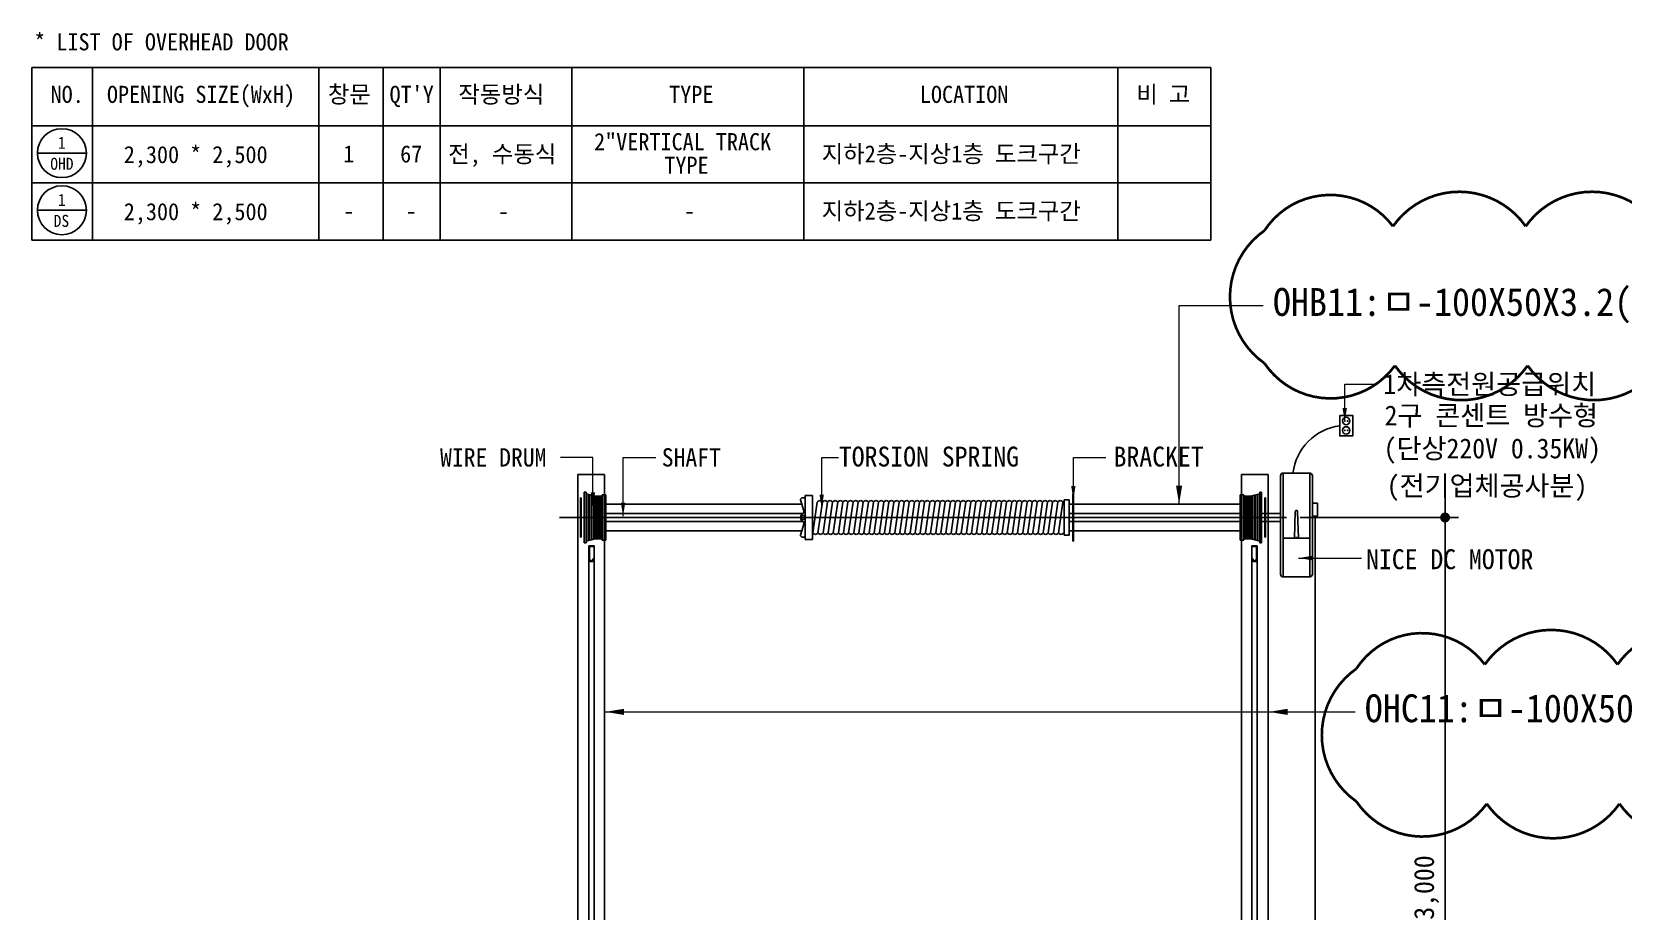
# Model space of a CAD drawing. Header units: millimetres. Extents: x 204328 to 274136, y -196910 to -178068.
# Drawn here: x 204328 to 210324, y -187540 to -184228 of the extents above; entities that cross this region are included whole.
import ezdxf
from ezdxf.enums import TextEntityAlignment as Align

# ---------------------------------------------------------------- set-up
doc = ezdxf.new("R2010")
doc.units = ezdxf.units.MM
doc.layers.get('Defpoints').update_dxf_attribs({"color": 140})
for name, color, linetype, lineweight in [('A-DIMS', 7, 'Continuous', 25), ('A-MKXS-TEXT1', 3, 'Continuous', 25), ('A-XXXX-TXT1', 3, 'Continuous', 25)]:
    doc.layers.add(name, color=color, linetype=linetype, lineweight=lineweight)
for name, color, linetype in [('OHD Frame', 2, 'Continuous'), ('OHD Track', 4, 'Continuous'), ('Text', 3, 'Continuous')]:
    doc.layers.add(name, color=color, linetype=linetype)
doc.layers.add('REV-202205', color=20, linetype='Continuous', lineweight=25, plot=False)
doc.styles.add('HY울릉도L', font='')
doc.styles.add('돋움체', font='')
doc.styles.get('HY울릉도L').set_extended_font_data('Dotum')
doc.styles.get('돋움체').set_extended_font_data('DotumChe')
doc.dimstyles.new('CDIM', dxfattribs={"dimtxt": 3, "dimasz": 1.5, "dimexe": 2, "dimexo": 1, "dimgap": 1, "dimtad": 1, "dimdec": 0, "dimrnd": 0.5, "dimzin": 0, "dimdsep": 32, "dimlunit": 6, "dimtxsty": 'HY울릉도L', "dimblk1": '_CIDOT', "dimblk2": '_CIDOT', "dimsah": 1, "dimcen": 5.5, "dimclrd": 2, "dimclre": 2, "dimclrt": 7, "dimadec": 0, "dimazin": 0, "dimtfac": 1, "dimtdec": 0, "dimtix": 1, "dimtmove": 2, "dimatfit": 1, "dimldrblk": '_CIDOT', "dimfxl": 1, "dimtolj": 1, "dimtzin": 0, "dimlwd": -1, "dimarcsym": 0})
doc.dimstyles.new('ISO-25', dxfattribs={"dimtxt": 2.5, "dimasz": 2.5, "dimexe": 1.25, "dimexo": 0.625, "dimtad": 1, "dimdsep": 46, "dimtxsty": 'Standard', "dimcen": 2.5, "dimadec": 0, "dimazin": 0, "dimtfac": 1, "dimtmove": 0, "dimatfit": 3, "dimfxl": 1, "dimarcsym": 0})

# ---------------------------------------------------------------- blocks, each defined once
blk = doc.blocks.new('_CIDOT')
at = {"color": 0, "linetype": 'ByBlock'}
blk.add_line((2, 0), (-1, 0), dxfattribs=at)
at = {"color": 0, "linetype": 'ByBlock', "const_width": 0.5}
blk.add_lwpolyline([(-0.25, 0, 1), (0.25, 0, 1)], format="xyb", close=True, dxfattribs=at)
blk = doc.blocks.new('*D73')
at = {"layer": 'A-DIMS', "lineweight": -2, "transparency": 16777216}
for p, q in [((209106.8, -186057.7), (209702.5, -186057.7)), ((209106.8, -188845.2), (209702.5, -188845.2))]:
    blk.add_line(p, q, dxfattribs=at)
at = {"layer": 'A-DIMS', "transparency": 16777216}
blk.add_line((209652.5, -188807.7), (209652.5, -186095.2), dxfattribs=at)
at = {"layer": 'Defpoints', "color": 0, "transparency": 16777216}
for p in [(209081.8, -186057.7, 0), (209652.5, -186057.7), (209081.8, -188845.2, 0)]:
    blk.add_point(p, dxfattribs=at)
at = {"layer": 'A-DIMS', "transparency": 16777216, "xscale": 37.5, "yscale": 37.5, "zscale": 37.5}
for p, rotation in [((209652.5, -186057.7), 90), ((209652.5, -188845.2), 270)]:
    blk.add_blockref('_CIDOT', p, dxfattribs=dict(at, rotation=rotation))
at = {"layer": 'A-DIMS', "color": 3, "transparency": 16777216, "insert": (209582.8, -187451.4), "char_height": 75, "attachment_point": 5, "rotation": 90, "style": '돋움체'}
blk.add_mtext('\\A1;3,000', dxfattribs=at)

msp = doc.modelspace()

# ---------------------------------------------------------------- linework, layer by layer
for p, q in [((204328.1, -184362.7), (208770.5, -184362.7)), ((204328.1, -184362.7), (204328.1, -185012.8)), ((204556.5, -184362.7), (204556.5, -185012.8)), ((205409.3, -184362.7), (205409.3, -185012.8)), ((205409.3, -184362.7), (205409.3, -185012.8)), ((205651.3, -184362.7), (205651.3, -185012.8)), ((205866.3, -184362.7), (205866.3, -185012.8)), ((206362.7, -184362.7), (206362.7, -185012.8)), ((207236.7, -184362.7), (207236.7, -185012.8)), ((208420.1, -184362.7), (208420.1, -185012.8)), ((208769.5, -184362.7), (208769.5, -185012.8)), ((204328.1, -184582.7), (208770.5, -184582.7)), ((204349.3, -184685.4), (204533.5, -184685.4)), ((204328.1, -184797.8), (208770.5, -184797.8)), ((204349.3, -184900.4), (204533.5, -184900.4)), ((204328.1, -185012.8), (208770.5, -185012.8)), ((208250.5, -185968.7, 0), (208250.5, -186146.7, 0)), ((208253.2, -185968.7, 0), (208250.5, -185968.7, 0)), ((208253.2, -185968.7, 0), (208253.2, -186146.7, 0)), ((206395.3, -185983.5, 0), (206395.3, -186131.8, 0)), ((206397.5, -185983.5, 0), (206395.3, -185983.5, 0)), ((206397.5, -185983.5, 0), (206397.5, -186131.8, 0)), ((207228.8, -186007.7, 0), (206485.5, -186007.7, 0)), ((208250.5, -186007.7, 0), (208236.3, -186007.7, 0)), ((208885.5, -186007.7, 0), (208253.2, -186007.7, 0)), ((208973.4, -185983.5, 0), (208973.4, -186131.8, 0)), ((208973.4, -185983.5, 0), (208975.6, -185983.5, 0)), ((208975.6, -185983.5, 0), (208975.6, -186131.8, 0)), ((206397.5, -186131.8, 0), (206395.3, -186131.8, 0)), ((207228.8, -186107.7, 0), (206485.5, -186107.7, 0)), ((208250.5, -186107.7, 0), (208236.3, -186107.7, 0)), ((208253.2, -186146.7, 0), (208250.5, -186146.7, 0)), ((208885.5, -186107.7, 0), (208253.2, -186107.7, 0)), ((208973.4, -186131.8, 0), (208975.6, -186131.8, 0))]:
    msp.add_line(p, q)
at = {"color": 0}
for p, q in [((209032.5, -185900.5, 0), (209032.5, -186271.5, 0)), ((209142.5, -185890.5, 0), (209042.5, -185890.5, 0)), ((209042.5, -185890.5, 0), (209042.5, -186281.5, 0)), ((209142.5, -186281.5, 0), (209142.5, -185890.5, 0)), ((209152.5, -186271.5, 0), (209152.5, -185900.5, 0)), ((209085, -186135.5, 0), (209088, -186035.5, 0)), ((209097, -186035.5, 0), (209100, -186135.5, 0)), ((209152.5, -186003.3, 0), (209172.5, -186003.3, 0)), ((209172.5, -186003.3, 0), (209172.5, -186053.3, 0)), ((209172.5, -186053.3, 0), (209152.5, -186053.3, 0)), ((209162.5, -186053.3, 0), (209162.5, -189655.2, 0)), ((209042.5, -186135.5, 0), (209142.5, -186135.5, 0)), ((209090, -186135.5, 0), (209090, -186132.7, 0)), ((209090, -186132.7, 0), (209095, -186132.7, 0)), ((209095, -186135.5, 0), (209095, -186132.7, 0)), ((209042.5, -186281.5, 0), (209142.5, -186281.5, 0))]:
    msp.add_line(p, q, dxfattribs=at)
at = {"color": 1, "linetype": 'Continuous'}
for p, q in [((206409.5, -185962.3, 0), (206409.5, -186153, 0)), ((206416.5, -185962.3, 0), (206416.5, -186153, 0)), ((206452, -185977.2, 0), (206416.5, -185968.3, 0)), ((206452, -185977.2, 0), (206452, -186138.2, 0)), ((206476.8, -185972.1, 0), (206476.8, -186143.3, 0)), ((206483.8, -185972.1, 0), (206483.8, -186143.3, 0)), ((206490.8, -185972.1, 0), (206490.8, -186143.3, 0)), ((208880.1, -185972.1, 0), (208880.1, -186143.3, 0)), ((208887.1, -185972.1, 0), (208887.1, -186143.3, 0)), ((208894.1, -185972.1, 0), (208894.1, -186143.3, 0)), ((208918.9, -185977.2, 0), (208954.4, -185968.3, 0)), ((208918.9, -185977.2, 0), (208918.9, -186138.2, 0)), ((208954.4, -185962.3, 0), (208954.4, -186153, 0)), ((208961.4, -185962.3, 0), (208961.4, -186153, 0)), ((206452, -186138.2, 0), (206416.5, -186147, 0)), ((208918.9, -186138.2, 0), (208954.4, -186147, 0))]:
    msp.add_line(p, q, dxfattribs=at)
at = {"color": 1}
for p, q in [((206409.5, -185962.3, 0), (206416.5, -185962.3, 0)), ((206452, -185977.2, 0), (206476.8, -185977.2, 0)), ((206476.8, -185972.1, 0), (206490.8, -185972.1, 0)), ((208894.1, -185972.1, 0), (208880.1, -185972.1, 0)), ((208918.9, -185977.2, 0), (208894.1, -185977.2, 0)), ((208961.4, -185962.3, 0), (208954.4, -185962.3, 0)), ((206409.5, -186153, 0), (206416.5, -186153, 0)), ((206452, -186138.2, 0), (206476.8, -186138.2, 0)), ((206476.8, -186143.3, 0), (206490.8, -186143.3, 0)), ((208894.1, -186143.3, 0), (208880.1, -186143.3, 0)), ((208918.9, -186138.2, 0), (208894.1, -186138.2, 0)), ((208961.4, -186153, 0), (208954.4, -186153, 0))]:
    msp.add_line(p, q, dxfattribs=at)
at = {"color": 8, "linetype": 'Continuous'}
for p, q in [((206424, -185970.2, 0), (206424, -186145.1, 0)), ((206431, -185972, 0), (206431, -186143.4, 0)), ((206438, -185973.7, 0), (206438, -186141.7, 0)), ((206445, -185975.4, 0), (206445, -186139.9, 0)), ((206456.5, -185977.2, 0), (206456.5, -186138.2, 0)), ((206461.4, -185977.2, 0), (206461.4, -186138.2, 0)), ((206466.3, -185977.2, 0), (206466.3, -186138.2, 0)), ((206471.2, -185977.2, 0), (206471.2, -186138.2, 0)), ((208899.7, -185977.2, 0), (208899.7, -186138.2, 0)), ((208904.6, -185977.2, 0), (208904.6, -186138.2, 0)), ((208909.5, -185977.2, 0), (208909.5, -186138.2, 0)), ((208914.4, -185977.2, 0), (208914.4, -186138.2, 0)), ((208925.9, -185975.4, 0), (208925.9, -186139.9, 0)), ((208932.9, -185973.7, 0), (208932.9, -186141.7, 0)), ((208939.9, -185972, 0), (208939.9, -186143.4, 0)), ((208946.9, -185970.2, 0), (208946.9, -186145.1, 0))]:
    msp.add_line(p, q, dxfattribs=at)
at = {"color": 3}
for p, q in [((207241.5, -186140.7, 0), (207241.5, -185974.7, 0)), ((207269.5, -185974.7, 0), (207241.5, -185974.7, 0)), ((207269.5, -186140.7, 0), (207269.5, -185974.7, 0)), ((207223.8, -185991.3, 0), (207236.7, -186033.1, 0)), ((207241.5, -185983.3, 0), (207231.7, -185983.3, 0)), ((207236.7, -186033.1, 0), (207236.7, -186040.6, 0)), ((207287.2, -186000.2, 0), (207270.6, -186115.2, 0)), ((207306.4, -186000.2, 0), (207289.9, -186115.2, 0)), ((207325.7, -186000.2, 0), (207309.1, -186115.2, 0)), ((207345, -186000.2, 0), (207328.4, -186115.2, 0)), ((207364.2, -186000.2, 0), (207347.7, -186115.2, 0)), ((207383.5, -186000.2, 0), (207367, -186115.2, 0)), ((207402.8, -186000.2, 0), (207386.2, -186115.2, 0)), ((207422, -186000.2, 0), (207405.5, -186115.2, 0)), ((207441.3, -186000.2, 0), (207424.8, -186115.2, 0)), ((207460.6, -186000.2, 0), (207444, -186115.2, 0)), ((207479.9, -186000.2, 0), (207463.3, -186115.2, 0)), ((207499.1, -186000.2, 0), (207482.6, -186115.2, 0)), ((207518.4, -186000.2, 0), (207501.8, -186115.2, 0)), ((207537.7, -186000.2, 0), (207521.1, -186115.2, 0)), ((207556.9, -186000.2, 0), (207540.4, -186115.2, 0)), ((207576.2, -186000.2, 0), (207559.6, -186115.2, 0)), ((207595.5, -186000.2, 0), (207578.9, -186115.2, 0)), ((207614.7, -186000.2, 0), (207598.2, -186115.2, 0)), ((207634, -186000.2, 0), (207617.4, -186115.2, 0)), ((207653.3, -186000.2, 0), (207636.7, -186115.2, 0)), ((207672.5, -186000.2, 0), (207656, -186115.2, 0)), ((207691.8, -186000.2, 0), (207675.3, -186115.2, 0)), ((207711.1, -186000.2, 0), (207694.5, -186115.2, 0)), ((207730.9, -186000.2, 0), (207714.3, -186115.2, 0)), ((207750.1, -186000.2, 0), (207733.6, -186115.2, 0)), ((207769.4, -186000.2, 0), (207752.9, -186115.2, 0)), ((207788.7, -186000.2, 0), (207772.1, -186115.2, 0)), ((207807.9, -186000.2, 0), (207791.4, -186115.2, 0)), ((207827.2, -186000.2, 0), (207810.7, -186115.2, 0)), ((207846.5, -186000.2, 0), (207829.9, -186115.2, 0)), ((207865.7, -186000.2, 0), (207849.2, -186115.2, 0)), ((207885, -186000.2, 0), (207868.5, -186115.2, 0)), ((207904.3, -186000.2, 0), (207887.7, -186115.2, 0)), ((207923.6, -186000.2, 0), (207907, -186115.2, 0)), ((207942.8, -186000.2, 0), (207926.3, -186115.2, 0)), ((207962.1, -186000.2, 0), (207945.5, -186115.2, 0)), ((207981.4, -186000.2, 0), (207964.8, -186115.2, 0)), ((208000.6, -186000.2, 0), (207984.1, -186115.2, 0)), ((208019.9, -186000.2, 0), (208003.3, -186115.2, 0)), ((208039.2, -186000.2, 0), (208022.6, -186115.2, 0)), ((208058.4, -186000.2, 0), (208041.9, -186115.2, 0)), ((208077.7, -186000.2, 0), (208061.2, -186115.2, 0)), ((208097, -186000.2, 0), (208080.4, -186115.2, 0)), ((208116.2, -186000.2, 0), (208099.7, -186115.2, 0)), ((208135.5, -186000.2, 0), (208119, -186115.2, 0)), ((208154.8, -186000.2, 0), (208138.2, -186115.2, 0)), ((208174.1, -186000.2, 0), (208157.5, -186115.2, 0)), ((208193.3, -186000.2, 0), (208176.8, -186115.2, 0)), ((208212.6, -186000.2, 0), (208196, -186115.2, 0)), ((208216.9, -186123.8, 0), (208216.9, -185991.6, 0)), ((208216.9, -185991.6, 0), (208236.3, -185991.6, 0)), ((208236.3, -186123.8, 0), (208236.3, -185991.6, 0)), ((207223.8, -186124.1, 0), (207236.7, -186082.3, 0)), ((207236.7, -186082.3, 0), (207236.7, -186074.7, 0)), ((207241.5, -186132.1, 0), (207231.7, -186132.1, 0)), ((207269.5, -186140.7, 0), (207241.5, -186140.7, 0)), ((208216.9, -186123.8, 0), (208236.3, -186123.8, 0))]:
    msp.add_line(p, q, dxfattribs=at)
at = {"color": 8}
for p, q in [((209049.8, -186057.7, 0), (206316, -186057.7, 0)), ((206321.1, -186057.7, 0), (209054.9, -186057.7, 0))]:
    msp.add_line(p, q, dxfattribs=at)
at = {"color": 2}
for p, q in [((207232.6, -186042.4, 0), (206485.5, -186042.4, 0)), ((207232.6, -186073, 0), (206485.5, -186073, 0)), ((208250.5, -186042.4, 0), (208236.3, -186042.4, 0)), ((208250.5, -186073, 0), (208236.3, -186073, 0)), ((208885.5, -186042.4, 0), (208253.2, -186042.4, 0)), ((208885.5, -186073, 0), (208253.2, -186073, 0)), ((208961.4, -186042.4, 0), (208973.4, -186042.4, 0)), ((208961.4, -186073, 0), (208973.4, -186073, 0)), ((208975.6, -186042.4, 0), (209032.5, -186042.4, 0)), ((208975.6, -186073, 0), (209032.5, -186073, 0))]:
    msp.add_line(p, q, dxfattribs=at)
at = {"color": 1, "elevation": 0}
msp.add_lwpolyline([(209255.6, -185673.5), (209304.4, -185673.5), (209304.4, -185750.3), (209255.6, -185750.3)], close=True, dxfattribs=at)
for centre in [(204441.4, -184685.4), (204441.4, -184900.4)]:
    msp.add_circle(centre, 92.1)
at = {"color": 1}
for centre, radius in [((209280, -185694.1, 0), 14), ((209280, -185729.7, 0), 14), ((209274.6, -185694, 0), 1.27), ((209274.6, -185729.6, 0), 1.27), ((209285.3, -185694, 0), 1.27), ((209285.3, -185729.6, 0), 1.27)]:
    msp.add_circle(centre, radius, dxfattribs=at)
at = {"color": 3}
msp.add_circle((207233.7, -186057.7, 0), 7.81, dxfattribs=at)
at = {"color": 1}
msp.add_arc((209283.7, -185915.8, 0), 205.8, 97.8663, 172.96485, dxfattribs=at)
at = {"color": 0}
for centre, radius, start, end in [((209042.5, -185900.5, 0), 10, 90, 180), ((209142.5, -185900.5, 0), 10, 0, 90), ((209092.5, -186035.4, 0), 4.46, 358.28164, 181.71836), ((209042.5, -186271.5, 0), 10, 180, 270), ((209142.5, -186271.5, 0), 10, 270, 0)]:
    msp.add_arc(centre, radius, start, end, dxfattribs=at)
at = {"color": 3}
for centre, radius, start, end in [((207232.6, -185992.2, 0), 8.9, 95.75821, 174.36248), ((207296.8, -186005, 0), 10.8, 26.49712, 153.50288), ((207316.1, -186005, 0), 10.8, 26.49712, 153.50288), ((207335.3, -186005, 0), 10.8, 26.49712, 153.50288), ((207354.6, -186005, 0), 10.8, 26.49712, 153.50288), ((207373.9, -186005, 0), 10.8, 26.49712, 153.50288), ((207393.1, -186005, 0), 10.8, 26.49712, 153.50288), ((207412.4, -186005, 0), 10.8, 26.49712, 153.50288), ((207431.7, -186005, 0), 10.8, 26.49712, 153.50288), ((207450.9, -186005, 0), 10.8, 26.49712, 153.50288), ((207470.2, -186005, 0), 10.8, 26.49712, 153.50288), ((207489.5, -186005, 0), 10.8, 26.49712, 153.50288), ((207508.8, -186005, 0), 10.8, 26.49712, 153.50288), ((207528, -186005, 0), 10.8, 26.49712, 153.50288), ((207547.3, -186005, 0), 10.8, 26.49712, 153.50288), ((207566.6, -186005, 0), 10.8, 26.49712, 153.50288), ((207585.8, -186005, 0), 10.8, 26.49712, 153.50288), ((207605.1, -186005, 0), 10.8, 26.49712, 153.50288), ((207624.4, -186005, 0), 10.8, 26.49712, 153.50288), ((207643.6, -186005, 0), 10.8, 26.49712, 153.50288), ((207662.9, -186005, 0), 10.8, 26.49712, 153.50288), ((207682.2, -186005, 0), 10.8, 26.49712, 153.50288), ((207701.4, -186005, 0), 10.8, 26.49712, 153.50288), ((207721.2, -186005, 0), 10.8, 26.49712, 153.50288), ((207740.5, -186005, 0), 10.8, 26.49712, 153.50288), ((207759.8, -186005, 0), 10.8, 26.49712, 153.50288), ((207779, -186005, 0), 10.8, 26.49712, 153.50288), ((207798.3, -186005, 0), 10.8, 26.49712, 153.50288), ((207817.6, -186005, 0), 10.8, 26.49712, 153.50288), ((207836.8, -186005, 0), 10.8, 26.49712, 153.50288), ((207856.1, -186005, 0), 10.8, 26.49712, 153.50288), ((207875.4, -186005, 0), 10.8, 26.49712, 153.50288), ((207894.7, -186005, 0), 10.8, 26.49712, 153.50288), ((207913.9, -186005, 0), 10.8, 26.49712, 153.50288), ((207933.2, -186005, 0), 10.8, 26.49712, 153.50288), ((207952.5, -186005, 0), 10.8, 26.49712, 153.50288), ((207971.7, -186005, 0), 10.8, 26.49712, 153.50288), ((207991, -186005, 0), 10.8, 26.49712, 153.50288), ((208010.3, -186005, 0), 10.8, 26.49712, 153.50288), ((208029.5, -186005, 0), 10.8, 26.49712, 153.50288), ((208048.8, -186005, 0), 10.8, 26.49712, 153.50288), ((208068.1, -186005, 0), 10.8, 26.49712, 153.50288), ((208087.3, -186005, 0), 10.8, 26.49712, 153.50288), ((208106.6, -186005, 0), 10.8, 26.49712, 153.50288), ((208125.9, -186005, 0), 10.8, 26.49712, 153.50288), ((208145.1, -186005, 0), 10.8, 26.49712, 153.50288), ((208164.4, -186005, 0), 10.8, 26.49712, 153.50288), ((208183.7, -186005, 0), 10.8, 26.49712, 153.50288), ((208203, -186005, 0), 10.8, 26.49712, 153.50288), ((207241.5, -186057.7, 0), 17.7, 90, 270), ((207232.6, -186123.2, 0), 8.9, 185.63752, 264.24179), ((207280.2, -186110.4, 0), 10.8, 206.49712, 333.50288), ((207299.5, -186110.4, 0), 10.8, 206.49712, 333.50288), ((207318.8, -186110.4, 0), 10.8, 206.49712, 333.50288), ((207338, -186110.4, 0), 10.8, 206.49712, 333.50288), ((207357.3, -186110.4, 0), 10.8, 206.49712, 333.50288), ((207376.6, -186110.4, 0), 10.8, 206.49712, 333.50288), ((207395.9, -186110.4, 0), 10.8, 206.49712, 333.50288), ((207415.1, -186110.4, 0), 10.8, 206.49712, 333.50288), ((207434.4, -186110.4, 0), 10.8, 206.49712, 333.50288), ((207453.7, -186110.4, 0), 10.8, 206.49712, 333.50288), ((207472.9, -186110.4, 0), 10.8, 206.49712, 333.50288), ((207492.2, -186110.4, 0), 10.8, 206.49712, 333.50288), ((207511.5, -186110.4, 0), 10.8, 206.49712, 333.50288), ((207530.7, -186110.4, 0), 10.8, 206.49712, 333.50288), ((207550, -186110.4, 0), 10.8, 206.49712, 333.50288), ((207569.3, -186110.4, 0), 10.8, 206.49712, 333.50288), ((207588.5, -186110.4, 0), 10.8, 206.49712, 333.50288), ((207607.8, -186110.4, 0), 10.8, 206.49712, 333.50288), ((207627.1, -186110.4, 0), 10.8, 206.49712, 333.50288), ((207646.4, -186110.4, 0), 10.8, 206.49712, 333.50288), ((207665.6, -186110.4, 0), 10.8, 206.49712, 333.50288), ((207684.9, -186110.4, 0), 10.8, 206.49712, 333.50288), ((207704.7, -186110.4, 0), 10.8, 206.49712, 333.50288), ((207723.9, -186110.4, 0), 10.8, 206.49712, 333.50288), ((207743.2, -186110.4, 0), 10.8, 206.49712, 333.50288), ((207762.5, -186110.4, 0), 10.8, 206.49712, 333.50288), ((207781.8, -186110.4, 0), 10.8, 206.49712, 333.50288), ((207801, -186110.4, 0), 10.8, 206.49712, 333.50288), ((207820.3, -186110.4, 0), 10.8, 206.49712, 333.50288), ((207839.6, -186110.4, 0), 10.8, 206.49712, 333.50288), ((207858.8, -186110.4, 0), 10.8, 206.49712, 333.50288), ((207878.1, -186110.4, 0), 10.8, 206.49712, 333.50288), ((207897.4, -186110.4, 0), 10.8, 206.49712, 333.50288), ((207916.6, -186110.4, 0), 10.8, 206.49712, 333.50288), ((207935.9, -186110.4, 0), 10.8, 206.49712, 333.50288), ((207955.2, -186110.4, 0), 10.8, 206.49712, 333.50288), ((207974.4, -186110.4, 0), 10.8, 206.49712, 333.50288), ((207993.7, -186110.4, 0), 10.8, 206.49712, 333.50288), ((208013, -186110.4, 0), 10.8, 206.49712, 333.50288), ((208032.2, -186110.4, 0), 10.8, 206.49712, 333.50288), ((208051.5, -186110.4, 0), 10.8, 206.49712, 333.50288), ((208070.8, -186110.4, 0), 10.8, 206.49712, 333.50288), ((208090.1, -186110.4, 0), 10.8, 206.49712, 333.50288), ((208109.3, -186110.4, 0), 10.8, 206.49712, 333.50288), ((208128.6, -186110.4, 0), 10.8, 206.49712, 333.50288), ((208147.9, -186110.4, 0), 10.8, 206.49712, 333.50288), ((208167.1, -186110.4, 0), 10.8, 206.49712, 333.50288), ((208186.4, -186110.4, 0), 10.8, 206.49712, 333.50288), ((208205.7, -186110.4, 0), 10.8, 206.49712, 333.50288)]:
    msp.add_arc(centre, radius, start, end, dxfattribs=at)
at = {"layer": 'OHD Frame'}
for p, q in [((206385.5, -185895.2, 0), (206385.5, -191445.2, 0)), ((206485.5, -185895.2, 0), (206485.5, -188870.2, 0)), ((208885.5, -185895.2, 0), (208885.5, -188870.2, 0)), ((208985.5, -185895.2, 0), (208885.5, -185895.2, 0)), ((208985.5, -185895.2, 0), (208985.5, -191445.2))]:
    msp.add_line(p, q, dxfattribs=at)
at = {"layer": 'OHD Frame', "ltscale": 100}
msp.add_line((206485.5, -185895.2, 0), (206385.5, -185895.2, 0), dxfattribs=at)
at = {"layer": 'OHD Track'}
for p, q in [((206426.2, -191445.2, 0), (206426.2, -186163.8, 0)), ((206446.2, -191445.2, 0), (206446.2, -186163.8, 0)), ((208924.8, -191445.2, 0), (208924.8, -186163.8, 0)), ((208944.8, -191445.2, 0), (208944.8, -186163.8, 0))]:
    msp.add_line(p, q, dxfattribs=at)
at = {"layer": 'OHD Track', "color": 1, "elevation": 0}
for points in [[(206426.2, -186163.8), (206426.2, -186213.8), (206431.2, -186223.8), (206441.2, -186223.8), (206446.2, -186213.8), (206442.6, -186213.8), (206439.2, -186220.6), (206433.1, -186220.6), (206429.4, -186213.1), (206429.4, -186167), (206446.2, -186167), (206446.2, -186163.8)], [(208944.8, -186163.8), (208944.8, -186213.8), (208939.8, -186223.8), (208929.8, -186223.8), (208924.8, -186213.8), (208928.3, -186213.8), (208931.7, -186220.6), (208937.8, -186220.6), (208941.6, -186213.1), (208941.6, -186167), (208924.8, -186167), (208924.8, -186163.8)]]:
    msp.add_lwpolyline(points, close=True, dxfattribs=at)
at = {"layer": 'REV-202205', "const_width": 10, "elevation": 0}
for points in [[(210963.6, -185485.6, -0.520567), (210463.6, -185485.6, -0.520567), (209963.6, -185485.6, -0.520567), (209463.6, -185485.6, -0.520567), (208972.2, -185476.9, -0.520567), (208972.2, -184976.9, -0.520567), (209456.3, -184961, -0.520567), (209956.3, -184961, -0.520567), (210456.3, -184961, -0.520567), (210956.3, -184961, -0.520567)], [(211309.6, -187135.9, -0.520567), (210809.6, -187135.9, -0.520567), (210309.6, -187135.9, -0.520567), (209809.6, -187135.9, -0.520567), (209318.3, -187127.2, -0.520567), (209318.3, -186627.2, -0.520567), (209802.3, -186611.3, -0.520567), (210302.3, -186611.3, -0.520567), (210802.3, -186611.3, -0.520567), (211302.3, -186611.3, -0.520567)]]:
    msp.add_lwpolyline(points, format="xyb", close=True, dxfattribs=at)

# ---------------------------------------------------------------- texts
at = {"layer": 'A-MKXS-TEXT1', "color": 0, "style": '돋움체'}
for s, p in [('1차측전원공급위치', (209420.2, -185593, 0)), ('2구 콘센트 방수형', (209424.7, -185710.8, 0)), ('TORSION SPRING', (207368.6, -185865.7, 0)), ('BRACKET', (208403.7, -185865.7, 0)), ('(단상220V 0.35KW)', (209421.3, -185834.9, 0)), ('(전기업체공사분)', (209432.8, -185975.6, 0)), ('NICE DC MOTOR', (209354.9, -186252.3, 0))]:
    msp.add_text(s, height=75, dxfattribs=at).set_placement(p)
at = {"layer": 'A-MKXS-TEXT1', "color": 0, "char_height": 105, "attachment_point": 7, "style": '돋움체'}
for s, insert in [('OHB11:ㅁ-100X50X3.2(SRT275)', (209004, -185326.4, 0)), ('OHC11:ㅁ-100X50X3.2(SRT275)', (209350, -186856.7, 0))]:
    msp.add_mtext(s, dxfattribs=dict(at, insert=insert))
at = {"layer": 'A-XXXX-TXT1', "style": '돋움체'}
for s, height, p in [('* LIST OF OVERHEAD DOOR', 64.512, (204337.1, -184298.5)), ('NO.', 64.51, (204398.8, -184496.2)), ('OPENING SIZE(WxH)', 64.512, (204611, -184496.2)), ('창문', 64.51, (205443.4, -184496.2)), ("QT'Y", 64.51, (205675.8, -184496.2)), ('작동방식', 64.51, (205934.9, -184496.2)), ('TYPE', 64.51, (206729.3, -184496.2)), ('LOCATION', 64.51, (207673.8, -184496.2)), ('비 고', 64.51, (208489.3, -184496.2)), ('1', 45.2, (204426.2, -184669.1)), ('2,300 * 2,500', 64.512, (204674.5, -184723)), ('1', 64.5, (205501.1, -184720.5)), ('전, 수동식', 64.51, (205896.9, -184720.8)), ('2"VERTICAL TRACK', 64.512, (206446.4, -184674.5)), ('지하2층-지상1층 도크구간', 64.512, (207303.9, -184720.4)), ('OHD', 45.16, (204397.6, -184748.1)), ('TYPE', 64.51, (206711.1, -184763.1)), ('1', 45.2, (204426.2, -184884.1)), ('2,300 * 2,500', 64.512, (204674.5, -184938)), ('지하2층-지상1층 도크구간', 64.512, (207303.9, -184935.4)), ('DS', 45.16, (204410.3, -184963.1)), ('-', 64.5, (205501.1, -184935.5)), ('-', 64.5, (206084.8, -184935.9)), ('-', 64.5, (206785.2, -184935))]:
    msp.add_text(s, height=height, dxfattribs=at).set_placement(p)
for s, height, p in [('67', 64.51, (205757.5, -184720.5)), ('-', 64.5, (205757.5, -184935.5))]:
    msp.add_text(s, height=height, dxfattribs=at).set_placement(p, align=Align.CENTER)
at = {"layer": 'Text', "color": 0, "style": '돋움체'}
for s, p in [('WIRE DRUM', (205866.1, -185865.7, 0)), ('SHAFT', (206701.4, -185865.7, 0))]:
    msp.add_text(s, height=68.9, dxfattribs=at).set_placement(p)

# ---------------------------------------------------------------- dimensions: what is measured, and where the dimension line sits
at = {"layer": 'A-DIMS'}
dim = msp.add_linear_dim(base=(209652.5, -186057.7, 0), p1=(209081.8, -188845.2, 0), p2=(209081.8, -186057.7, 0), angle=270, text='3,000', dimstyle='CDIM', override={"dimscale": 25, "dimtxsty": '돋움체', "dimclrd": 256, "dimclre": 256, "dimclrt": 3}, dxfattribs=at)
dim.commit()
dim.dimension.update_dxf_attribs({"geometry": '*D73', "text_midpoint": (209582.8, -187451.4, 0)})

# ---------------------------------------------------------------- leaders
for points, override in [([(208650.4, -186007.7, 0), (208650.4, -185259.5, 0), (208967.4, -185259.5, 0)], {"dimasz": 70, "dimtad": 0, "dimclrd": 1, "dimlwd": 9}), ([(209274.5, -185695.8, 0), (209274.5, -185554.9, 0), (209397.4, -185554.9, 0)], {"dimasz": 50, "dimtad": 0, "dimclrd": 1, "dimlwd": 9}), ([(206442.2, -186012.7, 0), (206442.2, -185831.2, 0), (206319.3, -185831.2, 0)], {"dimasz": 50, "dimtad": 0, "dimclrd": 1, "dimlwd": 9}), ([(206555.6, -186052.3, 0), (206555.6, -185831.2, 0), (206678.5, -185831.2, 0)], {"dimasz": 50, "dimtad": 0, "dimclrd": 1, "dimlwd": 9}), ([(207303.9, -186022.2, 0), (207303.9, -185831.2, 0), (207366.8, -185831.2, 0)], {"dimasz": 50, "dimtad": 0, "dimclrd": 1, "dimlwd": 9}), ([(208252.1, -185989.6, 0), (208252.1, -185831.2, 0), (208375, -185831.2, 0)], {"dimasz": 50, "dimtad": 0, "dimclrd": 1, "dimlwd": 9}), ([(209100.6, -186210.4), (209337.5, -186210.4)], {"dimasz": 50, "dimtad": 0, "dimclrd": 1, "dimlwd": 9}), ([(206488.9, -186789.8, 0), (209313.4, -186789.8, 0)], {"dimasz": 70, "dimtad": 0, "dimclrd": 1, "dimlwd": 9}), ([(208988.9, -186789.8, 0), (209313.4, -186789.8, 0)], {"dimasz": 70, "dimtad": 0, "dimclrd": 1, "dimlwd": 9})]:
    msp.add_leader(points, dimstyle='ISO-25', override=override)

doc.saveas('drawing.dxf')
